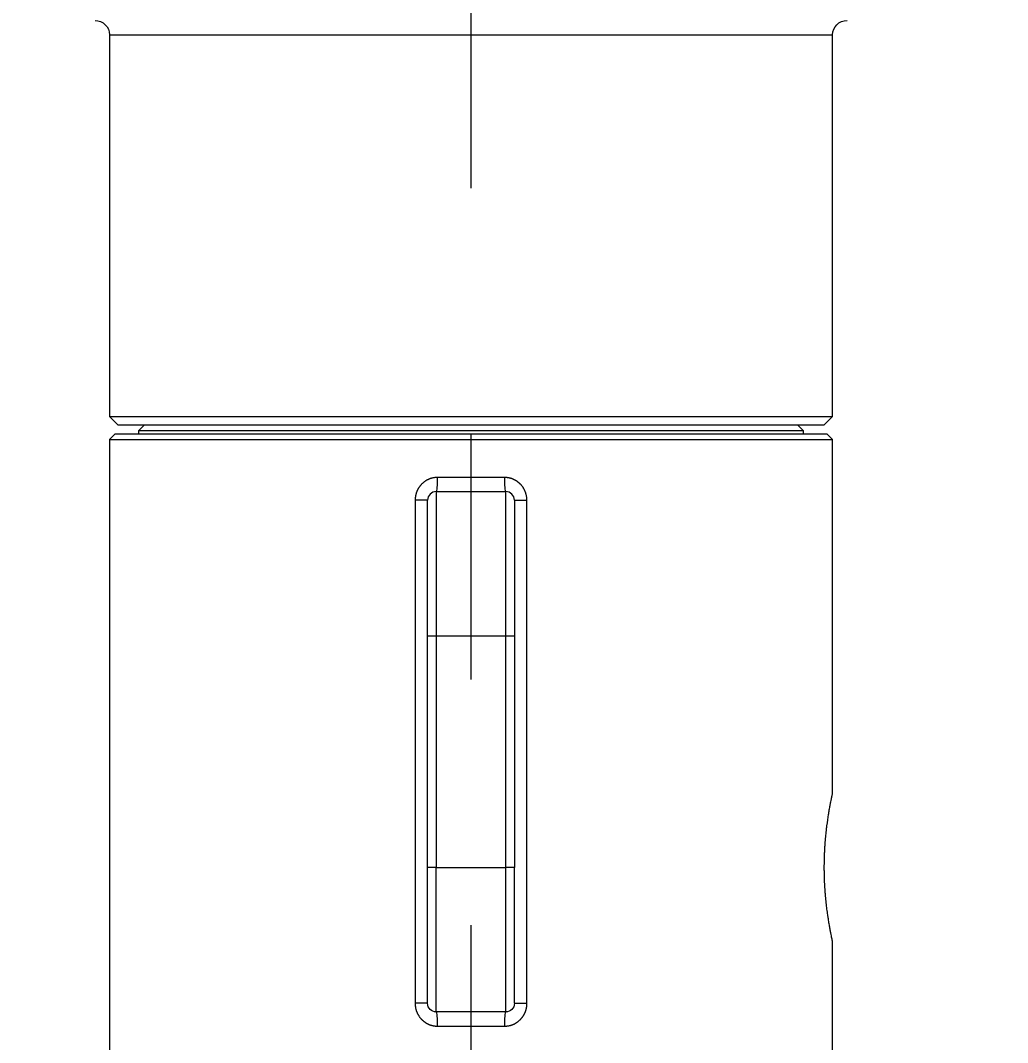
# Model space of a CAD drawing. Extents: x 14045 to 14886, y -16070 to -15475.
# Drawn here: x 14440.66 to 14474.79, y -15727.67 to -15692.31 of the extents above; entities that cross this region are included whole.
import ezdxf

# ---------------------------------------------------------------- set-up
doc = ezdxf.new("R2010")
doc.units = 0
doc.header["$MEASUREMENT"] = 0
doc.linetypes.add('CENTER', pattern=[47.5, 22, -8.5, 8.5, -8.5])
doc.linetypes.add('CENTER2', pattern=[28.575, 19.05, -3.175, 3.175, -3.175])
doc.layers.get('0').update_dxf_attribs({"color": 3, "linetype": 'CONTINUOUS'})
doc.layers.add('CENTER', color=1, linetype='CENTER2')
doc.layers.add('DIM_', color=6, linetype='CONTINUOUS', lineweight=9)
doc.styles.get("Standard").update_dxf_attribs({"font": ''})
doc.styles.get('Standard').set_extended_font_data('Gulim')
doc.dimstyles.new('사본(2) STANDARD', dxfattribs={"dimscale": 0, "dimtxt": 5, "dimasz": 5, "dimexe": 1.25, "dimexo": 0.625, "dimgap": 1.5, "dimtad": 3, "dimtih": 1, "dimtoh": 1, "dimdec": 1, "dimzin": 9, "dimdsep": 46, "dimtxsty": 'Standard', "dimcen": 2.5, "dimclrd": 3, "dimclre": 3, "dimclrt": 4, "dimadec": 0, "dimazin": 0, "dimtfac": 1, "dimtdec": 1, "dimtmove": 0, "dimatfit": 3, "dimfxl": 1.25, "dimtfill": 1, "dimtolj": 1, "dimtzin": 0, "dimarcsym": 0})

# ---------------------------------------------------------------- blocks, each defined once
blk = doc.blocks.new('*D17')
at = {"layer": 'DIM_', "color": 3, "lineweight": -2, "transparency": 16777216}
for p, q in [((14418.023, -15700.588), (14368.684, -15700.588)), ((14369.934, -15705.588), (14369.934, -15748.531)), ((14369.934, -15799.614), (14369.934, -15756.671)), ((14491.215, -15804.614), (14368.684, -15804.614))]:
    blk.add_line(p, q, dxfattribs=at)
at = {"layer": 'DIM_', "color": 3, "transparency": 16777216}
for points in [[(14369.101, -15705.588), (14370.767, -15705.588), (14369.934, -15700.588)], [(14369.101, -15799.614), (14370.767, -15799.614), (14369.934, -15804.614)]]:
    blk.add_solid(points, dxfattribs=at)
at = {"layer": 'DIM_', "color": 4, "transparency": 16777216, "insert": (14369.934, -15752.601), "char_height": 5, "attachment_point": 5, "bg_fill": 3, "box_fill_scale": 1.25, "bg_fill_color": 256, "bg_fill_true_color": 13158600, "bg_fill_transparency": 0}
blk.add_mtext('\\A1;104', dxfattribs=at)
blk = doc.blocks.new('*D19')
at = {"layer": 'DIM_', "color": 3, "lineweight": -2, "transparency": 16777216}
for p, q in [((14418.669, -15700.964), (14418.669, -15831.57)), ((14516.24, -15805.039), (14516.24, -15831.57)), ((14423.669, -15830.32), (14459.354, -15830.32)), ((14511.24, -15830.32), (14475.556, -15830.32))]:
    blk.add_line(p, q, dxfattribs=at)
at = {"layer": 'DIM_', "color": 3, "transparency": 16777216}
for points in [[(14423.669, -15829.487), (14423.669, -15831.154), (14418.669, -15830.32)], [(14511.24, -15829.487), (14511.24, -15831.154), (14516.24, -15830.32)]]:
    blk.add_solid(points, dxfattribs=at)
at = {"layer": 'DIM_', "color": 4, "transparency": 16777216, "insert": (14467.455, -15830.32), "char_height": 5, "attachment_point": 5, "bg_fill": 3, "box_fill_scale": 1.25, "bg_fill_color": 256, "bg_fill_true_color": 13158600, "bg_fill_transparency": 0}
blk.add_mtext('\\A1;97.6', dxfattribs=at)

msp = doc.modelspace()

# ---------------------------------------------------------------- linework, layer by layer
at = {"linetype": 'Continuous', "lineweight": 18, "extrusion": (0, 1, 0)}
for p, q in [((14443.74, -15692.814), (14443.74, -15706.014)), ((14468.74, -15706.014), (14468.74, -15692.814)), ((14443.74, -15706.014), (14468.74, -15706.014)), ((14443.74, -15706.014), (14444.04, -15706.314)), ((14468.44, -15706.314), (14468.74, -15706.014)), ((14468.44, -15706.314), (14444.04, -15706.314)), ((14444.74, -15706.514), (14444.74, -15706.614)), ((14456.24, -15706.514), (14444.74, -15706.514)), ((14467.74, -15706.514), (14456.24, -15706.514)), ((14467.74, -15706.614), (14467.74, -15706.514)), ((14443.94, -15706.614), (14443.74, -15706.814)), ((14443.74, -15706.814), (14468.74, -15706.814)), ((14443.74, -15706.814), (14443.74, -15728.314)), ((14443.94, -15706.614), (14468.54, -15706.614)), ((14468.74, -15706.814), (14468.54, -15706.614)), ((14468.74, -15719.054), (14468.74, -15706.814)), ((14455.04, -15708.614), (14457.44, -15708.614)), ((14454.74, -15713.614), (14454.74, -15708.914)), ((14457.74, -15708.914), (14457.74, -15713.614)), ((14454.74, -15721.614), (14454.74, -15713.614)), ((14457.74, -15713.614), (14457.74, -15721.614)), ((14454.74, -15726.314), (14454.74, -15721.614)), ((14457.74, -15726.314), (14457.74, -15721.614)), ((14468.74, -15728.314), (14468.74, -15724.136)), ((14457.44, -15726.614), (14455.04, -15726.614))]:
    msp.add_line(p, q, dxfattribs=at)
at = {"linetype": 'Continuous', "lineweight": 13, "extrusion": (0, 1, 0)}
for p, q in [((14443.74, -15692.814), (14456.24, -15692.814)), ((14456.24, -15692.814), (14468.74, -15692.814)), ((14455.086, -15708.114), (14457.394, -15708.114)), ((14455.04, -15708.614), (14455.04, -15713.614)), ((14457.44, -15713.614), (14457.44, -15708.614)), ((14454.317, -15726.314), (14454.317, -15708.914)), ((14454.74, -15708.914), (14454.317, -15708.914)), ((14457.74, -15708.914), (14458.163, -15708.914)), ((14458.163, -15708.914), (14458.163, -15726.314)), ((14455.04, -15713.614), (14454.74, -15713.614)), ((14455.04, -15713.614), (14455.04, -15721.614)), ((14457.44, -15713.614), (14455.04, -15713.614)), ((14457.44, -15721.614), (14457.44, -15713.614)), ((14457.74, -15713.614), (14457.44, -15713.614)), ((14455.04, -15721.614), (14454.74, -15721.614)), ((14455.04, -15721.614), (14457.44, -15721.614)), ((14455.04, -15726.614), (14455.04, -15721.614)), ((14457.44, -15726.614), (14457.44, -15721.614)), ((14457.74, -15721.614), (14457.44, -15721.614)), ((14454.74, -15726.314), (14454.317, -15726.314)), ((14457.74, -15726.314), (14458.163, -15726.314)), ((14457.394, -15727.114), (14455.086, -15727.114))]:
    msp.add_line(p, q, dxfattribs=at)
at = {"linetype": 'Continuous', "lineweight": 18, "extrusion": (0, 0, -1)}
for centre, radius, start, end in [((-14443.24, -15692.814), 0.5, 90, 180), ((-14469.24, -15692.814), 0.5, 0, 90), ((-14455.04, -15726.314), 0.3, 270, 0), ((-14457.44, -15726.314), 0.3, 180, 270)]:
    msp.add_arc(centre, radius, start, end, dxfattribs=at)
at = {"linetype": 'Continuous', "lineweight": 18}
for centre, start, end in [((14455.04, -15708.914), 90, 180), ((14457.44, -15708.914), 0, 90)]:
    msp.add_arc(centre, 0.3, start, end, dxfattribs=at)
for centre, start_param, end_param in [((14455.04, -15708.114), 3.141593, 4.712389), ((14457.44, -15708.114), 1.570796, 3.141593), ((14455.04, -15727.114), 4.712389, 6.283185), ((14457.44, -15727.114), 0, 1.570796)]:
    msp.add_ellipse(centre, major_axis=(0, 0.5), ratio=0.092308, start_param=start_param, end_param=end_param, dxfattribs=at)
for points in [[(14444.74, -15706.514), (14444.807, -15706.447), (14444.873, -15706.38), (14444.94, -15706.314)], [(14467.54, -15706.314), (14467.607, -15706.38), (14467.674, -15706.447), (14467.74, -15706.514)]]:
    msp.add_open_spline(points, degree=3, dxfattribs=at)
at = {"linetype": 'Continuous', "lineweight": 13}
for points, knots in [([(14454.317, -15708.914), (14454.317, -15708.908), (14454.317, -15708.897), (14454.318, -15708.881), (14454.319, -15708.864), (14454.32, -15708.848), (14454.321, -15708.832), (14454.323, -15708.816), (14454.325, -15708.8), (14454.327, -15708.784), (14454.33, -15708.769), (14454.332, -15708.753), (14454.335, -15708.738), (14454.339, -15708.723), (14454.342, -15708.708), (14454.346, -15708.693), (14454.35, -15708.678), (14454.355, -15708.663), (14454.359, -15708.649), (14454.364, -15708.634), (14454.37, -15708.62), (14454.375, -15708.605), (14454.381, -15708.591), (14454.387, -15708.577), (14454.393, -15708.564), (14454.4, -15708.55), (14454.407, -15708.536), (14454.414, -15708.523), (14454.421, -15708.509), (14454.429, -15708.496), (14454.437, -15708.483), (14454.445, -15708.47), (14454.454, -15708.457), (14454.463, -15708.445), (14454.472, -15708.432), (14454.481, -15708.419), (14454.491, -15708.407), (14454.501, -15708.395), (14454.511, -15708.383), (14454.522, -15708.371), (14454.532, -15708.359), (14454.547, -15708.344), (14454.565, -15708.326), (14454.587, -15708.305), (14454.609, -15708.285), (14454.632, -15708.267), (14454.655, -15708.249), (14454.679, -15708.233), (14454.703, -15708.217), (14454.727, -15708.203), (14454.753, -15708.19), (14454.778, -15708.178), (14454.804, -15708.166), (14454.83, -15708.156), (14454.857, -15708.147), (14454.884, -15708.139), (14454.912, -15708.133), (14454.94, -15708.127), (14454.968, -15708.122), (14454.997, -15708.118), (14455.026, -15708.116), (14455.056, -15708.114), (14455.076, -15708.114), (14455.086, -15708.114)], [0, 0, 0, 0, 0.013404, 0.026713, 0.039931, 0.053062, 0.06611, 0.079079, 0.091973, 0.104797, 0.117555, 0.130251, 0.142889, 0.155475, 0.168013, 0.180508, 0.192964, 0.205386, 0.217779, 0.230147, 0.242496, 0.254831, 0.267155, 0.279475, 0.291795, 0.30412, 0.316454, 0.328804, 0.341173, 0.353567, 0.365989, 0.378446, 0.390942, 0.403481, 0.416069, 0.428709, 0.441407, 0.454166, 0.466992, 0.479888, 0.492859, 0.505909, 0.530721, 0.555188, 0.579341, 0.603212, 0.626833, 0.650238, 0.673462, 0.696541, 0.71951, 0.742407, 0.765268, 0.788131, 0.811034, 0.834013, 0.857104, 0.880346, 0.903771, 0.927416, 0.951315, 0.975499, 1, 1, 1, 1]), ([(14457.394, -15708.114), (14457.399, -15708.114), (14457.408, -15708.114), (14457.422, -15708.114), (14457.435, -15708.115), (14457.449, -15708.115), (14457.462, -15708.116), (14457.476, -15708.118), (14457.489, -15708.119), (14457.502, -15708.121), (14457.515, -15708.123), (14457.528, -15708.125), (14457.541, -15708.127), (14457.554, -15708.13), (14457.567, -15708.132), (14457.58, -15708.135), (14457.592, -15708.138), (14457.605, -15708.142), (14457.617, -15708.146), (14457.629, -15708.149), (14457.641, -15708.153), (14457.654, -15708.158), (14457.666, -15708.162), (14457.678, -15708.167), (14457.689, -15708.172), (14457.701, -15708.177), (14457.713, -15708.183), (14457.724, -15708.188), (14457.736, -15708.194), (14457.747, -15708.2), (14457.759, -15708.206), (14457.77, -15708.213), (14457.781, -15708.22), (14457.792, -15708.227), (14457.803, -15708.234), (14457.814, -15708.241), (14457.825, -15708.249), (14457.835, -15708.257), (14457.846, -15708.265), (14457.856, -15708.273), (14457.867, -15708.282), (14457.877, -15708.29), (14457.887, -15708.299), (14457.897, -15708.308), (14457.907, -15708.318), (14457.917, -15708.327), (14457.927, -15708.337), (14457.941, -15708.351), (14457.958, -15708.37), (14457.978, -15708.392), (14457.996, -15708.416), (14458.014, -15708.44), (14458.031, -15708.464), (14458.047, -15708.488), (14458.062, -15708.514), (14458.075, -15708.539), (14458.088, -15708.565), (14458.1, -15708.592), (14458.111, -15708.619), (14458.12, -15708.646), (14458.129, -15708.674), (14458.137, -15708.703), (14458.144, -15708.731), (14458.149, -15708.761), (14458.154, -15708.79), (14458.158, -15708.821), (14458.161, -15708.851), (14458.163, -15708.882), (14458.163, -15708.903), (14458.163, -15708.914)], [0, 0, 0, 0, 0.011223, 0.022376, 0.033462, 0.044485, 0.055448, 0.066352, 0.077203, 0.088002, 0.098753, 0.10946, 0.120124, 0.130751, 0.141343, 0.151903, 0.162435, 0.172943, 0.18343, 0.193899, 0.204353, 0.214798, 0.225235, 0.235669, 0.246102, 0.25654, 0.266984, 0.277439, 0.287909, 0.298396, 0.308904, 0.319437, 0.329998, 0.340591, 0.351218, 0.361884, 0.372592, 0.383344, 0.394145, 0.404996, 0.415903, 0.426867, 0.437891, 0.44898, 0.460134, 0.471359, 0.482656, 0.494028, 0.518814, 0.543328, 0.567599, 0.591658, 0.615536, 0.639265, 0.662879, 0.68641, 0.709893, 0.733361, 0.756848, 0.780388, 0.804014, 0.827761, 0.85166, 0.875743, 0.900043, 0.924589, 0.949412, 0.97454, 1, 1, 1, 1]), ([(14455.086, -15727.114), (14455.082, -15727.114), (14455.073, -15727.114), (14455.059, -15727.113), (14455.045, -15727.113), (14455.032, -15727.112), (14455.018, -15727.111), (14455.005, -15727.11), (14454.991, -15727.108), (14454.978, -15727.107), (14454.965, -15727.105), (14454.952, -15727.103), (14454.939, -15727.1), (14454.926, -15727.098), (14454.914, -15727.095), (14454.901, -15727.092), (14454.888, -15727.089), (14454.876, -15727.085), (14454.863, -15727.082), (14454.851, -15727.078), (14454.839, -15727.074), (14454.827, -15727.07), (14454.815, -15727.065), (14454.803, -15727.06), (14454.791, -15727.055), (14454.779, -15727.05), (14454.768, -15727.045), (14454.756, -15727.039), (14454.744, -15727.033), (14454.733, -15727.027), (14454.722, -15727.021), (14454.711, -15727.014), (14454.699, -15727.008), (14454.688, -15727.001), (14454.677, -15726.993), (14454.667, -15726.986), (14454.656, -15726.978), (14454.645, -15726.971), (14454.635, -15726.963), (14454.624, -15726.954), (14454.614, -15726.946), (14454.603, -15726.937), (14454.593, -15726.928), (14454.583, -15726.919), (14454.573, -15726.91), (14454.563, -15726.9), (14454.553, -15726.89), (14454.539, -15726.876), (14454.523, -15726.858), (14454.503, -15726.835), (14454.484, -15726.812), (14454.466, -15726.788), (14454.449, -15726.764), (14454.434, -15726.739), (14454.419, -15726.714), (14454.405, -15726.688), (14454.392, -15726.662), (14454.381, -15726.635), (14454.37, -15726.608), (14454.36, -15726.581), (14454.351, -15726.553), (14454.343, -15726.525), (14454.337, -15726.496), (14454.331, -15726.467), (14454.326, -15726.437), (14454.322, -15726.407), (14454.32, -15726.376), (14454.318, -15726.345), (14454.317, -15726.324), (14454.317, -15726.314)], [0, 0, 0, 0, 0.011223, 0.022376, 0.033462, 0.044485, 0.055448, 0.066352, 0.077203, 0.088002, 0.098753, 0.10946, 0.120124, 0.130751, 0.141343, 0.151903, 0.162435, 0.172943, 0.18343, 0.193899, 0.204353, 0.214798, 0.225235, 0.235669, 0.246102, 0.25654, 0.266984, 0.277439, 0.287909, 0.298396, 0.308904, 0.319437, 0.329998, 0.340591, 0.351218, 0.361884, 0.372592, 0.383344, 0.394145, 0.404996, 0.415903, 0.426867, 0.437891, 0.44898, 0.460134, 0.471359, 0.482656, 0.494028, 0.518814, 0.543328, 0.567599, 0.591658, 0.615536, 0.639265, 0.662879, 0.68641, 0.709893, 0.733361, 0.756848, 0.780388, 0.804014, 0.827761, 0.85166, 0.875743, 0.900043, 0.924589, 0.949412, 0.97454, 1, 1, 1, 1]), ([(14458.163, -15726.314), (14458.163, -15726.319), (14458.163, -15726.33), (14458.162, -15726.347), (14458.162, -15726.363), (14458.16, -15726.379), (14458.159, -15726.395), (14458.157, -15726.411), (14458.155, -15726.427), (14458.153, -15726.443), (14458.151, -15726.459), (14458.148, -15726.474), (14458.145, -15726.489), (14458.142, -15726.505), (14458.138, -15726.52), (14458.134, -15726.535), (14458.13, -15726.549), (14458.126, -15726.564), (14458.121, -15726.579), (14458.116, -15726.593), (14458.111, -15726.608), (14458.105, -15726.622), (14458.099, -15726.636), (14458.093, -15726.65), (14458.087, -15726.664), (14458.08, -15726.677), (14458.074, -15726.691), (14458.066, -15726.705), (14458.059, -15726.718), (14458.051, -15726.731), (14458.043, -15726.744), (14458.035, -15726.757), (14458.026, -15726.77), (14458.018, -15726.783), (14458.009, -15726.795), (14457.999, -15726.808), (14457.989, -15726.82), (14457.98, -15726.832), (14457.969, -15726.844), (14457.959, -15726.856), (14457.948, -15726.868), (14457.934, -15726.884), (14457.916, -15726.902), (14457.894, -15726.922), (14457.871, -15726.942), (14457.849, -15726.961), (14457.825, -15726.978), (14457.802, -15726.995), (14457.777, -15727.01), (14457.753, -15727.024), (14457.728, -15727.038), (14457.702, -15727.05), (14457.677, -15727.061), (14457.65, -15727.071), (14457.624, -15727.08), (14457.596, -15727.088), (14457.569, -15727.095), (14457.541, -15727.101), (14457.512, -15727.105), (14457.483, -15727.109), (14457.454, -15727.112), (14457.424, -15727.113), (14457.404, -15727.114), (14457.394, -15727.114)], [0, 0, 0, 0, 0.013404, 0.026713, 0.039931, 0.053062, 0.06611, 0.079079, 0.091973, 0.104797, 0.117555, 0.130251, 0.142889, 0.155475, 0.168013, 0.180508, 0.192964, 0.205386, 0.217779, 0.230147, 0.242496, 0.254831, 0.267155, 0.279475, 0.291795, 0.30412, 0.316454, 0.328804, 0.341173, 0.353567, 0.365989, 0.378446, 0.390942, 0.403481, 0.416069, 0.428709, 0.441407, 0.454166, 0.466992, 0.479888, 0.492859, 0.505909, 0.530721, 0.555188, 0.579341, 0.603212, 0.626833, 0.650238, 0.673462, 0.696541, 0.71951, 0.742407, 0.765268, 0.788131, 0.811034, 0.834013, 0.857104, 0.880346, 0.903771, 0.927416, 0.951315, 0.975499, 1, 1, 1, 1])]:
    msp.add_open_spline(points, degree=3, knots=knots, dxfattribs=at)
at = {"linetype": 'Continuous', "lineweight": 18}
msp.add_open_spline([(14468.74, -15724.173), (14468.74, -15724.173), (14468.739, -15724.169), (14468.737, -15724.157), (14468.736, -15724.152), (14468.734, -15724.143), (14468.733, -15724.14), (14468.731, -15724.133), (14468.727, -15724.114), (14468.718, -15724.069), (14468.706, -15724.014), (14468.694, -15723.952), (14468.687, -15723.917), (14468.677, -15723.869), (14468.675, -15723.859), (14468.671, -15723.839), (14468.665, -15723.808), (14468.659, -15723.775), (14468.646, -15723.707), (14468.629, -15723.61), (14468.61, -15723.5), (14468.596, -15723.412), (14468.592, -15723.382), (14468.585, -15723.336), (14468.582, -15723.32), (14468.578, -15723.288), (14468.566, -15723.208), (14468.546, -15723.057), (14468.529, -15722.914), (14468.513, -15722.766), (14468.506, -15722.69), (14468.497, -15722.591), (14468.496, -15722.571), (14468.492, -15722.532), (14468.487, -15722.472), (14468.483, -15722.411), (14468.475, -15722.29), (14468.47, -15722.207), (14468.463, -15722.041), (14468.46, -15721.957), (14468.457, -15721.829), (14468.456, -15721.786), (14468.455, -15721.7), (14468.455, -15721.657), (14468.455, -15721.528), (14468.456, -15721.443), (14468.459, -15721.274), (14468.462, -15721.19), (14468.468, -15721.064), (14468.47, -15721.023), (14468.475, -15720.94), (14468.477, -15720.898), (14468.486, -15720.776), (14468.492, -15720.696), (14468.506, -15720.54), (14468.513, -15720.464), (14468.525, -15720.352), (14468.531, -15720.297), (14468.537, -15720.243), (14468.542, -15720.208), (14468.544, -15720.19), (14468.564, -15720.032), (14468.582, -15719.904), (14468.61, -15719.73), (14468.619, -15719.674), (14468.633, -15719.596), (14468.638, -15719.57), (14468.646, -15719.521), (14468.651, -15719.498), (14468.663, -15719.43), (14468.679, -15719.346), (14468.694, -15719.276), (14468.703, -15719.229), (14468.706, -15719.215), (14468.71, -15719.194), (14468.712, -15719.187), (14468.715, -15719.174), (14468.721, -15719.143), (14468.731, -15719.099), (14468.736, -15719.074), (14468.739, -15719.058), (14468.74, -15719.054), (14468.74, -15719.054)], degree=3, knots=[0, 0, 0, 0, 0.031179, 0.031179, 0.046805, 0.046805, 0.054619, 0.054619, 0.062432, 0.093684, 0.124936, 0.124936, 0.156188, 0.156188, 0.164002, 0.164002, 0.171815, 0.187441, 0.187441, 0.218693, 0.249945, 0.249945, 0.265571, 0.265571, 0.273384, 0.273384, 0.281198, 0.31245, 0.343702, 0.343702, 0.374954, 0.374954, 0.382767, 0.382767, 0.390581, 0.406207, 0.406207, 0.437459, 0.437459, 0.468711, 0.468711, 0.484337, 0.484337, 0.499964, 0.499964, 0.531216, 0.531216, 0.562468, 0.562468, 0.578094, 0.578094, 0.59372, 0.59372, 0.624973, 0.624973, 0.656225, 0.656225, 0.671851, 0.679664, 0.679664, 0.687477, 0.687477, 0.749982, 0.749982, 0.781234, 0.781234, 0.79686, 0.79686, 0.812486, 0.812486, 0.843739, 0.874991, 0.874991, 0.890617, 0.890617, 0.89843, 0.89843, 0.906243, 0.937495, 0.968748, 0.968748, 1, 1, 1, 1], dxfattribs=at)

# ---------------------------------------------------------------- next in the draw order: dimensions: what is measured, and where the dimension line sits
at = {"layer": 'DIM_'}
dim = msp.add_linear_dim(base=(14369.934, -15804.614), p1=(14418.648, -15700.588), p2=(14491.84, -15804.614), angle=90, dimstyle='사본(2) STANDARD', override={"dimscale": 1, "dimtad": 0}, dxfattribs=at)
dim.commit()
dim.dimension.update_dxf_attribs({"geometry": '*D17', "text_midpoint": (14369.934, -15752.601)})

# ---------------------------------------------------------------- next in the draw order: linework, layer by layer
at = {"layer": 'CENTER', "color": 1, "linetype": 'CENTER', "lineweight": 13}
msp.add_line((14456.24, -15745.614), (14456.24, -15670.314), dxfattribs=at)

# ---------------------------------------------------------------- next in the draw order: dimensions: what is measured, and where the dimension line sits
at = {"layer": 'DIM_'}
dim = msp.add_linear_dim(base=(14516.24, -15830.32), p1=(14418.669, -15700.339), p2=(14516.24, -15804.414), dimstyle='사본(2) STANDARD', override={"dimscale": 1, "dimtad": 0}, dxfattribs=at)
dim.commit()
dim.dimension.update_dxf_attribs({"geometry": '*D19', "text_midpoint": (14467.455, -15830.32)})

doc.saveas('drawing.dxf')
